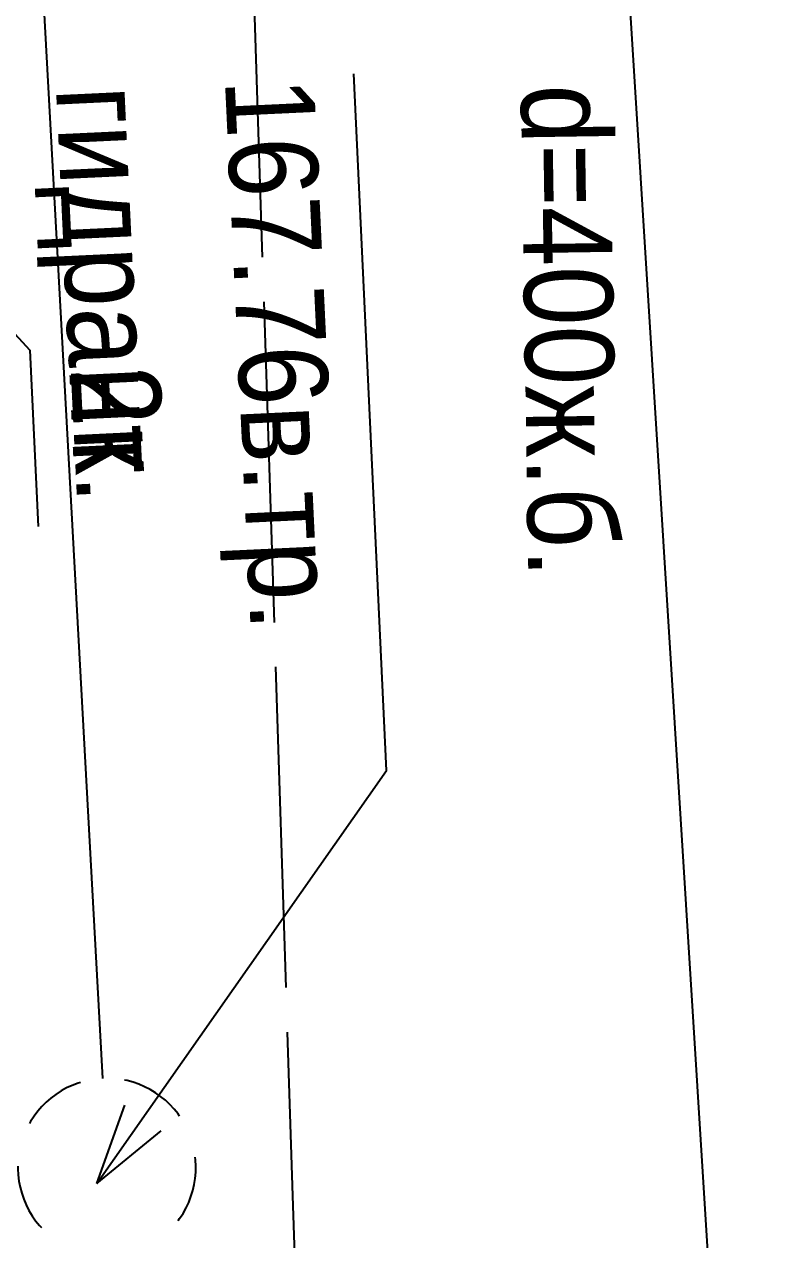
# Model space of a CAD drawing. Header units: metres. Extents: x -3947 to -3704, y 4976 to 6609.
# Drawn here: x -3888.58 to -3880.24, y 6399.14 to 6412.79 of the extents above; entities that cross this region are included whole.
import ezdxf
from ezdxf.enums import TextEntityAlignment as Align

# ---------------------------------------------------------------- set-up
doc = ezdxf.new("R2010")
doc.units = ezdxf.units.M
doc.header["$MEASUREMENT"] = 0
for name, color, linetype, lineweight in [('Водопровод', 7, 'Continuous', 25), ('Водосток', 7, 'Continuous', 25), ('Кабели', 7, 'Continuous', 25), ('Кабель электрический', 7, 'Continuous', 25)]:
    doc.layers.add(name, color=color, linetype=linetype, lineweight=lineweight)
doc.styles.add('Style-RUSSIAN_1251', font='RUSSIAN_1251.shx')

msp = doc.modelspace()

# ---------------------------------------------------------------- linework, layer by layer
at = {"layer": 'Водопровод', "linetype": 'Continuous'}
for p, q in [((-3889.241, 6429.158), (-3887.699, 6400.951)), ((-3887.76, 6399.77), (-3887.448, 6400.65)), ((-3887.76, 6399.77), (-3887.039, 6400.363))]:
    msp.add_line(p, q, dxfattribs=at)
at = {"layer": 'Водопровод', "linetype": 'Continuous', "flags": 128}
for points in [[(-3887.76, 6399.77), (-3884.507, 6404.411), (-3884.875, 6412.239)], [(-3887.945, 6400.907), (-3887.973, 6400.898), (-3888.038, 6400.873), (-3888.101, 6400.844), (-3888.162, 6400.81), (-3888.221, 6400.772), (-3888.277, 6400.73)], [(-3886.832, 6400.528), (-3886.849, 6400.552), (-3886.893, 6400.606), (-3886.94, 6400.658), (-3886.991, 6400.705), (-3887.046, 6400.749), (-3887.103, 6400.79), (-3887.162, 6400.826), (-3887.225, 6400.857), (-3887.289, 6400.885), (-3887.355, 6400.908), (-3887.422, 6400.926), (-3887.451, 6400.932)], [(-3888.277, 6400.73), (-3888.329, 6400.685), (-3888.379, 6400.636), (-3888.425, 6400.583), (-3888.467, 6400.527), (-3888.505, 6400.469), (-3888.519, 6400.443)], [(-3886.849, 6399.353), (-3886.831, 6399.377), (-3886.793, 6399.435), (-3886.759, 6399.496), (-3886.729, 6399.559), (-3886.704, 6399.624), (-3886.684, 6399.691), (-3886.668, 6399.759), (-3886.657, 6399.828), (-3886.65, 6399.898), (-3886.649, 6399.967), (-3886.653, 6400.037), (-3886.656, 6400.066)], [(-3888.648, 6399.966), (-3888.649, 6399.937), (-3888.645, 6399.867), (-3888.637, 6399.798), (-3888.624, 6399.729), (-3888.606, 6399.662), (-3888.583, 6399.596), (-3888.556, 6399.531), (-3888.525, 6399.469), (-3888.489, 6399.409), (-3888.449, 6399.352), (-3888.405, 6399.298), (-3888.385, 6399.276)]]:
    msp.add_lwpolyline(points, dxfattribs=at)
at = {"layer": 'Водосток', "linetype": 'Continuous'}
msp.add_line((-3882.367, 6422.552), (-3879.741, 6380.342), dxfattribs=at)
at = {"layer": 'Кабели', "linetype": 'Continuous'}
for p, q in [((-3886.018, 6413.78), (-3885.902, 6410.177)), ((-3885.886, 6409.677), (-3885.77, 6406.074)), ((-3885.754, 6405.574), (-3885.639, 6401.971))]:
    msp.add_line(p, q, dxfattribs=at)
at = {"layer": 'Кабели', "linetype": 'Continuous', "flags": 128}
msp.add_lwpolyline([(-3885.623, 6401.471), (-3885.564, 6399.631), (-3885.502, 6397.868)], dxfattribs=at)
at = {"layer": 'Кабель электрический', "linetype": 'Continuous', "flags": 128}
msp.add_lwpolyline([(-3889.745, 6410.47), (-3888.516, 6409.131), (-3888.42, 6407.15)], dxfattribs=at)

# ---------------------------------------------------------------- texts
at = {"layer": 'Водопровод', "linetype": 'Continuous', "style": 'Style-RUSSIAN_1251', "width": 0.899998}
for s, p in [('гидрант', (-3887.222, 6412.128)), ('167.76в.тр.', (-3885.324, 6412.218))]:
    msp.add_text(s, height=1, rotation=272.6884, dxfattribs=at).set_placement(p, align=Align.TOP_LEFT)
at = {"layer": 'Водосток', "linetype": 'Continuous', "style": 'Style-RUSSIAN_1251', "width": 0.899998}
msp.add_text('d=400ж.б.', height=1, rotation=270.8786, dxfattribs=at).set_placement((-3882.998, 6412.112))
at = {"layer": 'Кабель электрический', "linetype": 'Continuous', "style": 'Style-RUSSIAN_1251', "width": 0.9}
msp.add_text('2к.', height=1, rotation=272.773, dxfattribs=at).set_placement((-3887.057, 6408.977), align=Align.TOP_LEFT)

doc.saveas('drawing.dxf')
